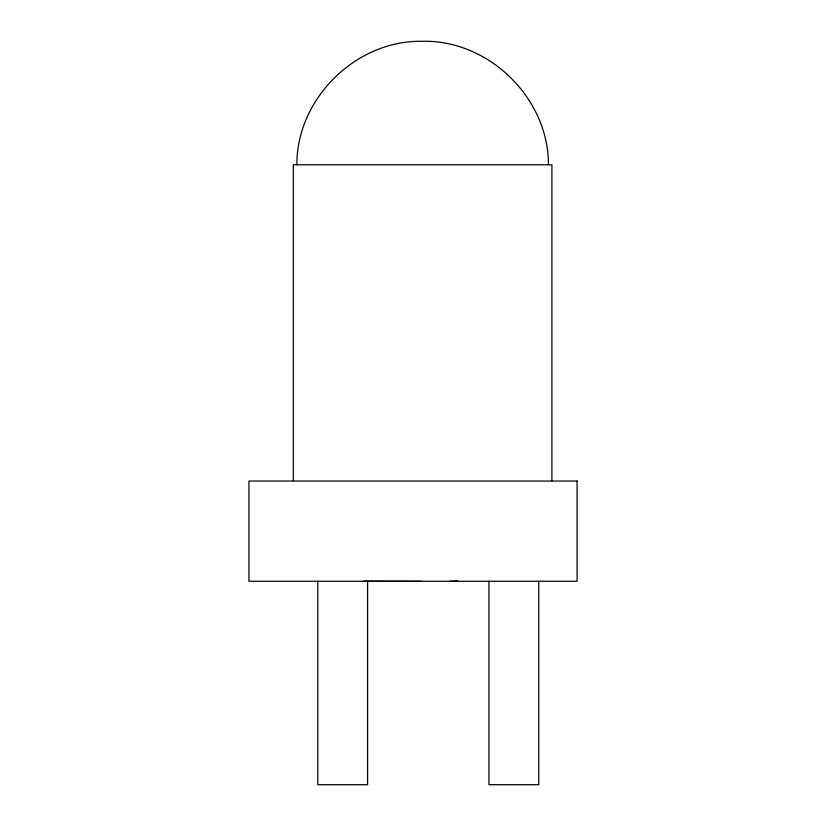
<?xml version="1.0" encoding="UTF-8"?>
<svg xmlns="http://www.w3.org/2000/svg" width="826" height="826" viewBox="0 0 826 826"><rect width="100%" height="100%" fill="white"/><g stroke="black" fill="none" stroke-linecap="round" stroke-linejoin="round"><path stroke-width="1.24" d="M296.864 164.777C296.606 98.377 356.254 39.813 422.644 41.3C489.023 39.813 548.681 98.377 548.423 164.777M450.036 581.236L457.687 581.081M363.492 581.174L421.384 581.328M551.913 480.691L551.913 164.777L293.323 164.777L293.323 480.691M538.738 581.267L538.738 784.7L488.94 784.7L488.94 581.267M367.591 581.267L367.591 784.7L317.783 784.7L317.783 581.267M577.054 481.042L248.946 481.042L248.946 581.267L577.054 581.267L577.054 481.042"/></g></svg>
